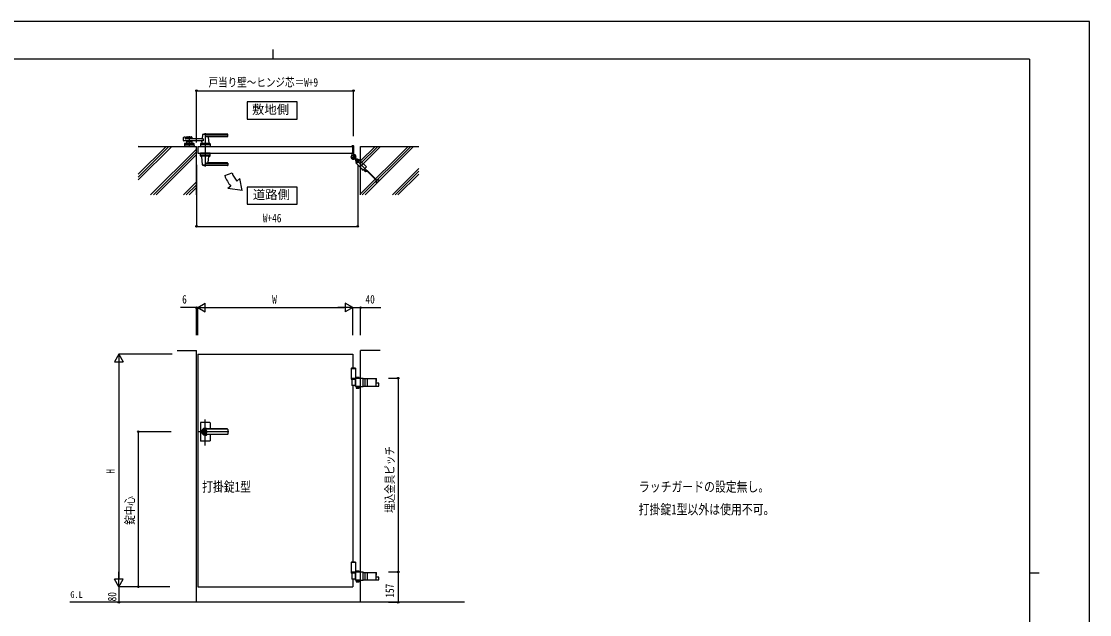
# Model space of a CAD drawing. Units: millimetres, scale not verified. Extents: x -4205 to 4205, y -2970 to 2970.
# Drawn here: x -1301 to 4205, y -91 to 2970 of the extents above; entities that cross this region are included whole.
import ezdxf
from ezdxf.enums import TextEntityAlignment as Align

# ---------------------------------------------------------------- set-up
doc = ezdxf.new("R2010")
doc.units = ezdxf.units.MM
doc.header["$LTSCALE"] = 10
for name, color, linetype in [('0-1_USER1', 3, 'Continuous'), ('0-2_YKK_12', 2, 'Continuous'), ('0-3_YKK_A1', 4, 'Continuous'), ('0-4_YKK_D', 6, 'Continuous'), ('0-5_YKK_ZWAK', 7, 'Continuous')]:
    doc.layers.add(name, color=color, linetype=linetype)
doc.styles.add('ＭＳ ゴシック', font='')
doc.styles.get('ＭＳ ゴシック').set_extended_font_data('MS Gothic')

msp = doc.modelspace()

# ---------------------------------------------------------------- linework, layer by layer
at = {"layer": '0-1_USER1'}
for points in [[(-136.78, 2554.58), (-136.78, 2465.33), (120.82, 2465.33), (120.82, 2554.58)], [(-136.78, 2115.14), (-136.78, 2025.89), (120.82, 2025.89), (120.82, 2115.14)]]:
    msp.add_lwpolyline(points, close=True, dxfattribs=at)
at = {"layer": '0-2_YKK_12'}
for p, q in [((-435.98, 2377.05), (-435.98, 2322.05)), ((-353.48, 2392.55), (-353.48, 2221.55)), ((-353.48, 780.73), (-353.48, 915.51)), ((-232.22, 852.33), (-392.48, 852.33))]:
    msp.add_line(p, q, dxfattribs=at)
at = {"layer": '0-3_YKK_A1'}
for p, q in [((-466.31, 2355.21), (-465.09, 2370.61)), ((-463.58, 2372.4), (-458.16, 2373.75)), ((-456.92, 2372.83), (-456.53, 2365)), ((-449.48, 2372.55), (-449.48, 2364.05)), ((-422.48, 2369.55), (-449.48, 2369.55)), ((-447.48, 2374.55), (-424.48, 2374.55)), ((-422.48, 2372.55), (-422.48, 2364.05)), ((-367.53, 2384.93), (-369.23, 2365.86)), ((-238.48, 2385.53), (-367.27, 2385.53)), ((-238.48, 2388.55), (-353.48, 2388.55)), ((-238.48, 2377.88), (-353.48, 2377.88)), ((-239.48, 2374.55), (-338.5, 2374.55)), ((-338.31, 2372.36), (-335.51, 2340.87)), ((-237.48, 2376.55), (-237.48, 2387.55)), ((-698.48, 2324.55), (-398.48, 2324.55)), ((-696.04, 2324.55), (-698.48, 2322.11)), ((-554.62, 2324.55), (-698.48, 2180.69)), ((-540.48, 2324.55), (-698.48, 2166.54)), ((-526.33, 2324.55), (-698.48, 2152.4)), ((-460.54, 2337.61), (-460.98, 2324.55)), ((-410.98, 2324.55), (-460.98, 2324.55)), ((-458.71, 2334.55), (-413.25, 2334.55)), ((-413.41, 2339.55), (-458.55, 2339.55)), ((-363.92, 2364.05), (-455.53, 2364.05)), ((-449.48, 2353.05), (-449.48, 2339.55)), ((-422.48, 2347.55), (-449.48, 2347.55)), ((-449.48, 2339.55), (-422.48, 2339.55)), ((-438.4, 2365.55), (-447.48, 2365.55)), ((-438.4, 2351.55), (-447.48, 2351.55)), ((-440.48, 2336.75), (-440.48, 2339.55)), ((-440.48, 2336.75), (-431.48, 2336.75)), ((-436.34, 2367.19), (-437.69, 2365.84)), ((-436.34, 2349.9), (-437.69, 2351.26)), ((-435.63, 2367.19), (-434.28, 2365.84)), ((-435.63, 2349.9), (-434.28, 2351.26)), ((-424.48, 2365.55), (-433.57, 2365.55)), ((-424.48, 2351.55), (-433.57, 2351.55)), ((-422.48, 2353.05), (-422.48, 2339.55)), ((-411.42, 2337.61), (-410.98, 2324.55)), ((-398.48, 2074.55), (-398.48, 2324.55)), ((-378.04, 2337.61), (-378.48, 2324.55)), ((-328.48, 2324.55), (-378.48, 2324.55)), ((-330.75, 2334.55), (-376.21, 2334.55)), ((-330.91, 2339.55), (-376.05, 2339.55)), ((-335.48, 2340.54), (-371.48, 2340.54)), ((-371.48, 2339.55), (-371.48, 2340.54)), ((-370.85, 2347.6), (-371.45, 2340.86)), ((-335.81, 2340.54), (-371.15, 2340.54)), ((-368.48, 2340.54), (-370.65, 2340.54)), ((-358.23, 2324.55), (-348.73, 2324.55)), ((-357.98, 2336.75), (-357.98, 2339.55)), ((-335.81, 2340.54), (-338.48, 2340.54)), ((-335.48, 2339.55), (-335.48, 2340.54)), ((-328.92, 2337.61), (-328.48, 2324.55)), ((402.52, 2325.35), (402.52, 2326.05)), ((407.22, 2324.85), (403.02, 2324.85)), ((410.52, 2327.05), (403.52, 2327.05)), ((407.52, 2289.55), (407.52, 2324.55)), ((412.52, 2284.49), (412.52, 2325.05)), ((522.27, 2324.55), (447.52, 2249.8)), ((536.41, 2324.55), (447.52, 2235.66)), ((550.55, 2324.55), (447.52, 2221.52)), ((691.97, 2324.55), (447.52, 2080.1)), ((706.11, 2324.55), (456.11, 2074.55)), ((720.26, 2324.55), (470.26, 2074.55)), ((-398.48, 2310.98), (-634.91, 2074.55)), ((-398.48, 2296.84), (-620.77, 2074.55)), ((-398.48, 2282.7), (-606.63, 2074.55)), ((-378.04, 2276.48), (-378.48, 2289.55)), ((-328.48, 2289.55), (-378.48, 2289.55)), ((-330.75, 2279.55), (-376.21, 2279.55)), ((-330.91, 2274.55), (-376.05, 2274.55)), ((-371.48, 2274.55), (-371.48, 2273.55)), ((-335.48, 2273.55), (-371.48, 2273.55)), ((-367.53, 2229.15), (-371.45, 2273.22)), ((-338.31, 2241.73), (-335.5, 2273.22)), ((-335.48, 2274.55), (-335.48, 2273.55)), ((-328.92, 2276.48), (-328.48, 2289.55)), ((397.52, 2269.55), (423.52, 2269.55)), ((402.52, 2288.75), (402.52, 2279.71)), ((407.22, 2289.25), (403.02, 2289.25)), ((403.91, 2262.94), (417.13, 2276.16)), ((410.52, 2282.55), (410.52, 2256.55)), ((422.07, 2281.1), (412.01, 2271.04)), ((412.99, 2274.85), (416.41, 2278.26)), ((415.82, 2272.02), (412.99, 2274.85)), ((413.46, 2274.39), (416.94, 2277.87)), ((415.36, 2272.49), (418.84, 2275.97)), ((419.23, 2275.43), (415.82, 2272.02)), ((416.94, 2277.87), (417.7, 2278.63)), ((420.34, 2256.9), (417.11, 2260.13)), ((421.93, 2258.13), (417.27, 2262.8)), ((418.84, 2275.97), (419.6, 2276.73)), ((423.17, 2259.72), (419.94, 2262.95)), ((422.89, 2261.42), (420.49, 2263.82)), ((422.19, 2260.71), (422.89, 2261.42)), ((426.76, 2257.72), (422.92, 2257.72)), ((423.17, 2259.72), (426.76, 2259.72)), ((-238.48, 2228.56), (-367.27, 2228.56)), ((-238.48, 2236.22), (-353.48, 2236.22)), ((-238.48, 2225.55), (-353.48, 2225.55)), ((-239.48, 2239.55), (-338.5, 2239.55)), ((-237.48, 2237.55), (-237.48, 2226.55)), ((420.34, 2256.9), (420.34, 2253.31)), ((422.34, 2253.31), (422.34, 2257.14)), ((424.66, 2241.26), (423.53, 2240.13)), ((426.43, 2253.64), (424.48, 2246.39)), ((424.48, 2246.39), (429.79, 2241.09)), ((425.02, 2241.62), (438.45, 2255.05)), ((425.02, 2255.05), (487.61, 2192.46)), ((433.68, 2255.58), (426.43, 2253.64)), ((429.79, 2241.09), (437.04, 2243.03)), ((438.98, 2250.28), (433.68, 2255.58)), ((437.04, 2243.03), (438.98, 2250.28)), ((439.94, 2256.54), (438.8, 2255.41)), ((454.58, 2206.13), (456.41, 2206.76)), ((455, 2208.67), (454.73, 2208.2)), ((456.06, 2207.61), (455, 2208.67)), ((456.06, 2207.61), (458.89, 2204.78)), ((456.41, 2206.76), (457.66, 2206.38)), ((457.41, 2203.3), (458.04, 2205.13)), ((458.04, 2205.13), (457.66, 2206.38)), ((458.89, 2204.78), (459.95, 2203.72)), ((459.95, 2203.72), (459.49, 2203.45)), ((469.01, 2196.91), (462.14, 2203.79)), ((470.67, 2198.93), (463.98, 2205.63)), ((747.52, 2210.39), (611.68, 2074.55)), ((-252.77, 2174.05), (-215.18, 2187.73)), ((-175.55, 2158.48), (-190.87, 2145.63)), ((-163.62, 2097.05), (-175.55, 2158.48)), ((481.66, 2195.74), (471.84, 2195.74)), ((481.91, 2198.34), (472.09, 2198.34)), ((526.34, 2151.89), (483.07, 2195.16)), ((528.35, 2153.55), (484.74, 2197.17)), ((526.93, 2138.24), (526.93, 2150.48)), ((529.17, 2152.38), (541.07, 2152.38)), ((529.53, 2150.72), (529.53, 2138.24)), ((541.07, 2149.78), (529.53, 2149.78)), ((541.07, 2149.78), (541.07, 2152.38)), ((747.52, 2196.25), (625.82, 2074.55)), ((747.52, 2182.11), (639.96, 2074.55)), ((-398.48, 2141.27), (-465.21, 2074.55)), ((-398.48, 2127.13), (-451.06, 2074.55)), ((-398.48, 2112.99), (-436.92, 2074.55)), ((-221.51, 2119.91), (-236.83, 2107.06)), ((-163.62, 2097.05), (-236.83, 2107.06)), ((529.53, 2138.24), (526.93, 2138.24)), ((-498.48, 1272.33), (-398.48, 1272.33)), ((-398.48, -27.67), (-398.48, 1272.33)), ((447.52, -27.67), (447.52, 1272.33)), ((547.52, 1272.33), (447.52, 1272.33)), ((-392.48, 1252.33), (-392.48, 52.33)), ((401.02, 1180.33), (399.02, 1178.33)), ((422.02, 1178.33), (399.02, 1178.33)), ((399.02, 1178.33), (399.02, 1124.33)), ((422.02, 1177.33), (399.02, 1177.33)), ((420.02, 1180.33), (401.02, 1180.33)), ((420.02, 1180.33), (422.02, 1178.33)), ((422.02, 1124.33), (422.02, 1178.33)), ((422.02, 1127.33), (399.02, 1127.33)), ((399.02, 1124.33), (421.73, 1124.33)), ((399.02, 1124.33), (422.02, 1124.33)), ((399.02, 1124.33), (399.02, 1123.33)), ((421.73, 1123.33), (399.02, 1123.33)), ((402.17, 1123.33), (402.17, 1091.33)), ((418.63, 1123.33), (418.63, 1091.33)), ((421.73, 1128.88), (447.52, 1128.88)), ((421.73, 1085.78), (421.73, 1128.88)), ((423.53, 1127.38), (421.73, 1127.38)), ((423.53, 1107.83), (421.73, 1107.83)), ((423.53, 1106.83), (421.73, 1106.83)), ((423.53, 1087.28), (423.53, 1127.38)), ((425.23, 1132.88), (424.23, 1132.3)), ((424.23, 1128.88), (424.23, 1132.3)), ((425.23, 1132.88), (438.23, 1132.88)), ((427.98, 1128.88), (427.98, 1132.3)), ((435.49, 1128.88), (435.49, 1132.3)), ((438.23, 1132.88), (439.24, 1132.3)), ((439.24, 1128.88), (439.24, 1132.3)), ((447.52, 1128.88), (461.01, 1128.88)), ((461.01, 1085.78), (461.01, 1128.88)), ((461.01, 1126.83), (529.53, 1126.83)), ((470.18, 1087.83), (470.18, 1126.83)), ((482.49, 1087.83), (482.49, 1126.83)), ((529.53, 1112.33), (526.93, 1112.33)), ((541.07, 1102.33), (526.93, 1102.33)), ((529.53, 1112.33), (529.53, 1126.83)), ((541.07, 1087.83), (541.07, 1102.33)), ((421.73, 1091.33), (402.17, 1091.33)), ((407.52, 1091.33), (407.52, 180.33)), ((423.53, 1087.28), (421.73, 1087.28)), ((447.52, 1085.78), (421.73, 1085.78)), ((424.23, 1083.78), (424.23, 1077.86)), ((424.23, 1083.78), (439.24, 1083.78)), ((425.23, 1077.28), (424.23, 1077.86)), ((425.23, 1077.28), (438.23, 1077.28)), ((427.63, 1083.78), (427.63, 1085.78)), ((427.98, 1083.78), (427.98, 1077.86)), ((435.49, 1083.78), (435.49, 1077.86)), ((435.83, 1083.78), (435.83, 1085.78)), ((438.23, 1077.28), (439.24, 1077.86)), ((439.24, 1083.78), (439.24, 1077.86)), ((447.52, 1085.78), (461.01, 1085.78)), ((461.01, 1087.83), (541.07, 1087.83)), ((-378.48, 898.33), (-378.48, 852.33)), ((-330.48, 900.33), (-376.48, 900.33)), ((-328.48, 898.33), (-328.48, 866.83)), ((-378.48, 852.33), (-378.48, 806.33)), ((-354.38, 856.88), (-354.38, 853.83)), ((-354.38, 856.88), (-352.58, 856.88)), ((-353.06, 853.01), (-354.38, 853.83)), ((-353.06, 851.65), (-354.38, 850.83)), ((-354.38, 850.83), (-354.38, 847.78)), ((-354.38, 847.78), (-352.58, 847.78)), ((-239.48, 866.83), (-353.48, 866.83)), ((-239.48, 866.33), (-353.48, 866.33)), ((-352.48, 860.53), (-353.48, 860.53)), ((-352.48, 844.13), (-353.48, 844.13)), ((-239.48, 838.33), (-353.48, 838.33)), ((-239.48, 837.83), (-353.48, 837.83)), ((-352.58, 856.88), (-352.58, 854.28)), ((-352.58, 850.38), (-352.58, 847.78)), ((-350.78, 853.33), (-352.4, 854)), ((-352.4, 850.66), (-350.78, 851.33)), ((-350.78, 853.33), (-350.78, 851.33)), ((-328.48, 837.83), (-328.48, 806.33)), ((-237.48, 864.83), (-237.48, 839.83)), ((-330.48, 804.33), (-376.48, 804.33)), ((401.02, 180.33), (399.02, 178.33)), ((422.02, 178.33), (399.02, 178.33)), ((399.02, 178.33), (399.02, 124.33)), ((422.02, 177.33), (399.02, 177.33)), ((420.02, 180.33), (401.02, 180.33)), ((420.02, 180.33), (422.02, 178.33)), ((422.02, 124.33), (422.02, 178.33)), ((422.02, 127.33), (399.02, 127.33)), ((399.02, 124.33), (421.73, 124.33)), ((399.02, 124.33), (422.02, 124.33)), ((399.02, 124.33), (399.02, 123.33)), ((421.73, 123.33), (399.02, 123.33)), ((402.17, 123.33), (402.17, 91.33)), ((418.63, 123.33), (418.63, 91.33)), ((421.73, 128.88), (447.52, 128.88)), ((421.73, 85.78), (421.73, 128.88)), ((423.53, 127.38), (421.73, 127.38)), ((423.53, 87.28), (423.53, 127.38)), ((425.23, 132.88), (424.23, 132.3)), ((424.23, 128.88), (424.23, 132.3)), ((425.23, 132.88), (438.23, 132.88)), ((427.98, 128.88), (427.98, 132.3)), ((435.49, 128.88), (435.49, 132.3)), ((438.23, 132.88), (439.24, 132.3)), ((439.24, 128.88), (439.24, 132.3)), ((447.52, 128.88), (461.01, 128.88)), ((461.01, 85.78), (461.01, 128.88)), ((461.01, 126.83), (529.53, 126.83)), ((470.18, 87.83), (470.18, 126.83)), ((482.49, 87.83), (482.49, 126.83)), ((529.53, 112.33), (526.93, 112.33)), ((529.53, 112.33), (529.53, 126.83)), ((421.73, 91.33), (402.17, 91.33)), ((407.52, 91.33), (407.52, 52.33)), ((423.53, 107.83), (421.73, 107.83)), ((423.53, 106.83), (421.73, 106.83)), ((423.53, 87.28), (421.73, 87.28)), ((447.52, 85.78), (421.73, 85.78)), ((424.23, 83.78), (424.23, 77.86)), ((424.23, 83.78), (439.24, 83.78)), ((425.23, 77.28), (424.23, 77.86)), ((425.23, 77.28), (438.23, 77.28)), ((427.63, 83.78), (427.63, 85.78)), ((427.98, 83.78), (427.98, 77.86)), ((435.49, 83.78), (435.49, 77.86)), ((435.83, 83.78), (435.83, 85.78)), ((438.23, 77.28), (439.24, 77.86)), ((439.24, 83.78), (439.24, 77.86)), ((447.52, 85.78), (461.01, 85.78)), ((461.01, 87.83), (541.07, 87.83)), ((541.07, 102.33), (526.93, 102.33)), ((541.07, 87.83), (541.07, 102.33)), ((-392.48, 52.33), (407.52, 52.33)), ((982.52, -27.67), (-1050.95, -27.67))]:
    msp.add_line(p, q, dxfattribs=at)
for points in [[(-363.92, 2364.05), (-363.92, 2353.05), (-464.31, 2353.05)], [(-440.48, 2336.75), (-431.48, 2336.75), (-431.48, 2339.55)], [(-392.48, 2324.55), (-392.48, 2289.55), (407.52, 2289.55)], [(-392.48, 2324.55), (407.52, 2324.55), (407.52, 2289.55)], [(-357.98, 2336.75), (-348.98, 2336.75), (-348.98, 2339.55)], [(447.52, 2074.55), (447.52, 2324.55), (747.52, 2324.55)], [(417.24, 2279.09), (416.18, 2280.15), (417.44, 2280.88)], [(419.36, 2257.88), (418.65, 2257.17), (416.25, 2259.58)], [(416.41, 2278.26), (417.24, 2279.09), (420.07, 2276.27), (419.23, 2275.43)], [(418.83, 2280.83), (418.12, 2278.78), (418.5, 2277.53)], [(421.8, 2277.86), (419.75, 2277.15), (418.5, 2277.53)], [(420.07, 2276.27), (421.13, 2275.21), (421.85, 2276.47)], [(423.53, 2240.13), (447.52, 2216.14), (461.01, 2202.66), (477.41, 2219.06)], [(477.41, 2219.06), (447.52, 2248.95), (439.94, 2256.54)], [(-392.48, 1252.33), (407.52, 1252.33), (407.52, 1180.33)], [(526.93, 1087.83), (526.93, 1112.33), (526.93, 1126.83)], [(526.93, 87.83), (526.93, 112.33), (526.93, 126.83)]]:
    msp.add_lwpolyline(points, dxfattribs=at)
for points in [[(424.03, 1085.78), (439.43, 1085.78), (439.43, 1083.78), (424.03, 1083.78)], [(424.03, 85.78), (439.43, 85.78), (439.43, 83.78), (424.03, 83.78)]]:
    msp.add_lwpolyline(points, close=True, dxfattribs=at)
for centre, radius in [((410.52, 2269.55), 11.5), ((410.52, 2269.55), 10.35), ((-353.48, 852.33), 6.6)]:
    msp.add_circle(centre, radius, dxfattribs=at)
for centre, radius, start, end in [((-463.1, 2370.46), 2, 104.03624, 175.49449), ((-457.92, 2372.78), 1, 2.86241, 104.03624), ((-447.48, 2372.55), 2, 90, 180), ((-424.48, 2372.55), 2, 0, 90), ((-366.54, 2384.86), 1, 113.30607, 174.91858), ((-353.48, 2354.55), 34, 90, 113.30607), ((-339.69, 2404.52), 30, 242.63879, 272.27092), ((-336.32, 2372.55), 2, 90, 185.08142), ((-239.48, 2376.55), 2, 270, 0), ((-238.48, 2387.55), 1, 0, 90), ((-238.48, 2384.53), 1, 0, 90), ((-238.48, 2378.88), 1, 270, 0), ((-464.31, 2355.05), 2, 175.49449, 270), ((-458.71, 2332.55), 2, 90, 178.09085), ((-458.55, 2337.55), 2, 90, 178.09085), ((-455.53, 2365.05), 1, 182.86241, 270), ((-447.48, 2367.55), 2, 180, 270), ((-447.48, 2349.55), 2, 90, 180), ((-435.98, 2327.14), 10.61, 64.90378, 115.09622), ((-438.4, 2366.55), 1, 270, 315), ((-438.4, 2350.55), 1, 45, 90), ((-435.98, 2366.84), 0.5, 45, 135), ((-435.98, 2350.26), 0.5, 225, 315), ((-433.57, 2366.55), 1, 225, 270), ((-433.57, 2350.55), 1, 90, 135), ((-424.48, 2367.55), 2, 270, 0), ((-424.48, 2349.55), 2, 0, 90), ((-413.41, 2337.55), 2, 1.90915, 90), ((-413.25, 2332.55), 2, 1.90915, 90), ((-376.21, 2332.55), 2, 90, 178.09085), ((-376.05, 2337.55), 2, 90, 178.09085), ((-375.83, 2348.04), 5, 354.91858, 90), ((-371.15, 2340.84), 0.3, 174.91858, 270), ((-371.22, 2366.04), 2, 270, 354.91858), ((-353.48, 2327.14), 10.61, 64.90378, 115.09622), ((-335.81, 2340.84), 0.3, 270, 5.08142), ((-330.91, 2337.55), 2, 1.90915, 90), ((-330.75, 2332.55), 2, 1.90915, 90), ((403.52, 2326.05), 1, 90, 180), ((403.02, 2325.35), 0.5, 180, 270), ((407.22, 2324.55), 0.3, 360, 90), ((410.52, 2325.05), 2, 360, 90), ((-376.21, 2281.55), 2, 181.90915, 270), ((-376.05, 2276.55), 2, 181.90915, 270), ((-371.15, 2273.25), 0.3, 90, 185.08142), ((-335.8, 2273.25), 0.3, 354.91858, 90), ((-330.91, 2276.55), 2, 270, 358.09085), ((-330.75, 2281.55), 2, 270, 358.09085), ((410.52, 2269.55), 11.5, 141.98772, 64.89722), ((397.52, 2279.71), 5, 321.98772, 360), ((403.02, 2288.75), 0.5, 90, 180), ((407.22, 2289.55), 0.3, 270, 360), ((417.52, 2284.49), 5, 180.00002, 244.89722), ((418.09, 2279.76), 1.3, 59.0353, 120), ((414.13, 2273.15), 9, 30.9647, 59.0353), ((431.73, 2248.33), 10, 45, 225), ((420.73, 2277.12), 1.3, 330, 30.9647), ((420.94, 2257.14), 1.4, 0, 45), ((422.92, 2259.12), 1.4, 225, 270), ((426.76, 2254.72), 5, 44.59001, 90), ((426.76, 2254.72), 3, 69.45907, 90), ((-366.53, 2229.24), 1, 185.08142, 246.69393), ((-353.48, 2259.55), 34, 246.69393, 270), ((-339.69, 2209.57), 30, 87.72908, 117.36121), ((-336.31, 2241.55), 2, 174.91858, 270), ((-239.48, 2237.55), 2, 0, 90), ((-238.48, 2235.22), 1, 0, 90), ((-238.48, 2229.56), 1, 270, 0), ((-238.48, 2226.55), 1, 270, 0), ((425.34, 2253.31), 5, 180, 225.40999), ((425.34, 2253.31), 3, 180, 200.54093), ((431.73, 2248.33), 6.5, 174.54354, 5.45646), ((431.73, 2248.33), 6.5, 5.45646, 174.54354), ((456.72, 2207.05), 2.3, 150, 188.11591), ((458.6, 2207.32), 4.2, 188.11591, 261.88409), ((458.34, 2205.44), 2.3, 261.88409, 300), ((-83.62, 2235.62), 180, 200.00072, 220.00072), ((-83.62, 2235.62), 140, 200.00072, 220.00072), ((471.84, 2199.74), 4, 225, 270), ((472.09, 2200.34), 2, 225, 270), ((481.66, 2193.74), 2, 45, 90), ((481.91, 2194.34), 4, 45, 90), ((524.93, 2150.48), 2, 0, 45), ((525.53, 2150.72), 4, 0, 45), ((426.1, 1129.56), 3.32, 55.61575, 124.38425), ((431.73, 1120.46), 12.42, 72.41205, 107.58795), ((437.36, 1129.56), 3.32, 55.61575, 124.38425), ((426.1, 1080.6), 3.32, 235.61575, 304.38425), ((431.73, 1089.7), 12.42, 252.41205, 287.58795), ((437.36, 1080.6), 3.32, 235.61575, 304.38425), ((-376.48, 898.33), 2, 90, 180), ((-330.48, 898.33), 2, 0, 90), ((-353.48, 852.33), 18, 53.66394, 180.00366), ((-353.48, 852.33), 18, 180.00366, 306.33606), ((-353.48, 852.33), 14, 90, 270), ((-353.48, 852.33), 8.2, 90, 270), ((-353.48, 852.33), 4, 103.00288, 256.99712), ((-353.48, 852.33), 2, 116.74368, 243.25632), ((-353.48, 852.33), 0.8, 301.82132, 58.17868), ((-353.48, 852.33), 4, 283.00288, 76.99712), ((-352.28, 854.28), 0.3, 180, 247.38014), ((-352.28, 850.38), 0.3, 112.61986, 180), ((-352.48, 852.33), 8.2, 270, 90), ((-239.48, 864.83), 2, 0, 90), ((-239.48, 864.33), 2, 0, 90), ((-239.48, 840.33), 2, 270, 0), ((-239.48, 839.83), 2, 270, 0), ((-376.48, 806.33), 2, 180, 270), ((-330.48, 806.33), 2, 270, 0), ((426.1, 129.56), 3.32, 55.61575, 124.38425), ((431.73, 120.46), 12.42, 72.41205, 107.58795), ((437.36, 129.56), 3.32, 55.61575, 124.38425), ((426.1, 80.6), 3.32, 235.61575, 304.38425), ((431.73, 89.7), 12.42, 252.41205, 287.58795), ((437.36, 80.6), 3.32, 235.61575, 304.38425)]:
    msp.add_arc(centre, radius, start, end, dxfattribs=at)
at = {"layer": '0-4_YKK_D'}
for p, q in [((-398.48, 2344.55), (-398.48, 2613.05)), ((-398.48, 2612.05), (410.52, 2612.05)), ((410.52, 2377.55), (410.52, 2613.05)), ((-398.48, 2229.55), (-398.48, 1911.05)), ((432.52, 2229.55), (432.52, 1911.05)), ((-398.48, 1912.05), (432.52, 1912.05)), ((-398.48, 1492.84), (-480.48, 1492.84)), ((-398.48, 1350.39), (-398.48, 1493.84)), ((-392.48, 1492.84), (-398.48, 1492.84)), ((-392.48, 1492.84), (-353.51, 1515.34)), ((-392.48, 1350.39), (-392.48, 1493.84)), ((-392.48, 1350.39), (-392.48, 1493.84)), ((-392.48, 1492.84), (-375.48, 1492.84)), ((-392.48, 1492.84), (-353.51, 1470.34)), ((-392.48, 1492.84), (-314.54, 1492.84)), ((-353.51, 1470.34), (-353.51, 1515.34)), ((-347.48, 1492.84), (362.52, 1492.84)), ((407.52, 1492.84), (329.58, 1492.84)), ((407.52, 1492.84), (368.55, 1515.34)), ((368.55, 1515.34), (368.55, 1470.34)), ((407.52, 1492.84), (368.55, 1470.34)), ((407.52, 1350.39), (407.52, 1493.84)), ((407.52, 1350.39), (407.52, 1493.84)), ((447.52, 1350.39), (447.52, 1493.84)), ((-798.5, 1252.33), (-821, 1213.36)), ((-821, 1213.36), (-776, 1213.36)), ((-523.48, 1252.33), (-799.5, 1252.33)), ((-798.5, 1252.33), (-776, 1213.36)), ((-798.5, 1252.33), (-798.5, 1174.39)), ((-798.5, 1207.33), (-798.5, 97.33)), ((591.07, 1128.88), (642.07, 1128.88)), ((641.07, 1128.88), (641.07, 128.88)), ((-528.56, 852.33), (-699.5, 852.33)), ((-698.5, 852.33), (-698.5, 52.33)), ((-798.5, 52.33), (-798.5, 130.27)), ((591.07, 128.88), (642.07, 128.88)), ((591.07, 128.88), (642.07, 128.88)), ((641.07, 128.88), (641.07, -27.67)), ((-798.5, 52.33), (-821, 91.3)), ((-776, 91.3), (-821, 91.3)), ((-798.5, 52.33), (-776, 91.3)), ((-535.97, 52.33), (-799.5, 52.33)), ((-535.97, 52.33), (-799.5, 52.33)), ((-798.5, 52.33), (-798.5, -27.67)), ((-535.97, 52.33), (-699.5, 52.33)), ((-793.48, -27.67), (-799.5, -27.67)), ((591.5, -27.67), (642.07, -27.67))]:
    msp.add_line(p, q, dxfattribs=at)
msp.add_lwpolyline([(407.52, 1492.84), (447.52, 1492.84), (550.92, 1492.84)], dxfattribs=at)
for centre in [(-398.48, 2612.05), (410.52, 2612.05), (-398.48, 1912.05), (432.52, 1912.05), (-398.48, 1492.84), (447.52, 1492.84), (641.07, 1128.88), (-698.5, 852.33), (641.07, 128.88), (641.07, 128.88), (-698.5, 52.33), (-798.5, -27.67), (641.07, -27.67)]:
    msp.add_circle(centre, 4.25, dxfattribs=at)
at = {"layer": '0-5_YKK_ZWAK'}
for p, q in [((-4.98, 2825), (-4.98, 2775)), ((3895.02, 2775), (-3904.98, 2775)), ((3895.02, 2775), (3895.02, -2525)), ((3895.02, 125), (3945.02, 125))]:
    msp.add_line(p, q, dxfattribs=at)
msp.add_lwpolyline([(-4205, -2970), (4205, -2970), (4205, 2970), (-4205, 2970)], close=True, dxfattribs=at)

# ---------------------------------------------------------------- texts
at = {"layer": '0-1_USER1', "style": 'ＭＳ ゴシック'}
for s, p in [('敷地側', (-112.4, 2478.08)), ('道路側', (-108.07, 2038.64))]:
    msp.add_text(s, height=46.74, dxfattribs=at).set_placement(p, align=Align.BOTTOM_LEFT)
at = {"layer": '0-1_USER1', "style": 'ＭＳ ゴシック', "width": 0.8}
for s, height, p in [('打掛錠1型', 51.32, (-369.59, 527.62)), ('ラッチガードの設定無し。', 51.32, (1881.7, 527.62)), ('打掛錠1型以外は使用不可。', 51.32, (1880.37, 410.96)), ('G.L', 33.99, (-1048.68, -14.84))]:
    msp.add_text(s, height=height, dxfattribs=at).set_placement(p, align=Align.BOTTOM_LEFT)
at = {"layer": '0-4_YKK_D', "style": 'ＭＳ ゴシック', "width": 0.8}
for s, p in [('戸当り壁～ヒンジ芯＝W+9', (-336.38, 2620.05)), ('W+46', (-56.58, 1920.05)), ('6', (-472.48, 1500.84)), ('W', (-8.48, 1500.84)), ('40', (472.52, 1500.84))]:
    msp.add_text(s, height=43.99, dxfattribs=at).set_placement(p, align=Align.BOTTOM_LEFT)
for s, p in [('埋込金具ピッチ', (633.07, 433.68)), ('H', (-806.5, 636.33)), ('錠中心', (-706.5, 372.33)), ('157', (633.07, -3.8)), ('80', (-798.5, -22.87))]:
    msp.add_text(s, height=43.99, rotation=90, dxfattribs=at).set_placement(p, align=Align.BOTTOM_LEFT)

doc.saveas('drawing.dxf')
